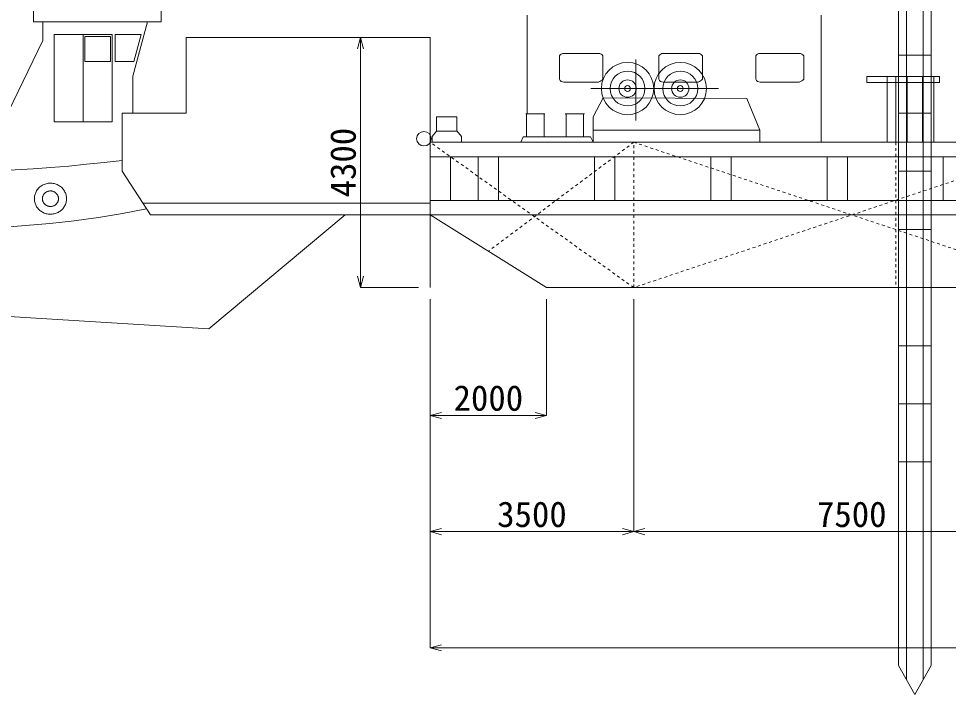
# Model space of a CAD drawing. Units: millimetres on the paper, scale 1:200. Extents: x 12 to 407, y 8 to 286.
# Drawn here: x 81.5 to 161.4, y 138.8 to 197 of the extents above; entities that cross this region are included whole.
import ezdxf
from ezdxf.enums import TextEntityAlignment as Align

# ---------------------------------------------------------------- set-up
doc = ezdxf.new("R2010")
doc.units = ezdxf.units.MM
doc.linetypes.add('USER1', pattern=[0.5, 0.25, -0.25])
doc.layers.add('画層0', color=7, linetype='Continuous', lineweight=13)
doc.styles.add('ＭＳ ゴシック', font='')
doc.styles.get('ＭＳ ゴシック').set_extended_font_data('MS Gothic')

msp = doc.modelspace()

# ---------------------------------------------------------------- linework, layer by layer
at = {"layer": '画層0'}
for p, q in [((157.136, 141.33), (157.136, 228.83)), ((157.829, 140.093), (157.829, 228.83)), ((159.243, 140.093), (159.243, 228.83)), ((159.936, 141.33), (159.936, 228.83)), ((82.75, 197.725), (82.75, 196.679)), ((93.725, 197.725), (93.725, 196.679)), ((125.21, 197.255), (125.21, 188.788)), ((150.472, 186.33), (150.472, 197.255)), ((82.75, 196.679), (93.725, 196.679)), ((83.563, 196.679), (83.563, 195.085)), ((92.545, 196.679), (91.291, 192.003)), ((84.515, 195.586), (84.515, 188.086)), ((84.515, 195.586), (89.515, 195.586)), ((87.015, 188.086), (87.015, 195.586)), ((87.165, 195.436), (89.365, 195.436)), ((87.165, 193.275), (87.165, 195.436)), ((89.365, 195.436), (89.365, 193.275)), ((89.515, 195.586), (89.515, 188.086)), ((89.765, 195.586), (91.993, 195.586)), ((89.765, 195.586), (89.765, 193.275)), ((91.993, 195.586), (91.374, 193.275)), ((95.861, 188.83), (95.861, 195.33)), ((95.861, 195.33), (116.861, 195.33)), ((95.861, 195.33), (116.861, 195.33)), ((95.861, 188.83), (95.861, 195.33)), ((95.861, 188.83), (95.861, 195.33)), ((110.861, 195.33), (110.602, 194.364)), ((115.861, 195.33), (110.861, 195.33)), ((110.861, 195.33), (110.861, 173.83)), ((110.861, 195.33), (111.12, 194.364)), ((116.861, 173.83), (116.861, 195.33)), ((83.563, 195.085), (80.563, 188.92)), ((127.968, 193.753), (127.968, 191.748)), ((128.343, 193.978), (131.343, 193.978)), ((131.718, 193.753), (131.718, 191.748)), ((136.528, 193.753), (136.528, 191.748)), ((136.903, 193.978), (139.903, 193.978)), ((140.278, 193.753), (140.278, 191.748)), ((144.854, 193.753), (144.854, 191.748)), ((145.229, 193.978), (148.604, 193.978)), ((148.979, 193.753), (148.979, 191.748)), ((157.136, 193.83), (159.936, 193.83)), ((89.365, 193.275), (87.165, 193.275)), ((91.374, 193.275), (89.765, 193.275)), ((134.544, 193.438), (134.544, 188.197)), ((91.291, 192.003), (91.291, 188.83)), ((160.661, 191.98), (154.411, 191.98)), ((154.411, 191.48), (154.411, 191.98)), ((156.161, 186.33), (156.161, 191.98)), ((156.911, 186.33), (156.911, 191.98)), ((157.136, 186.33), (157.136, 191.98)), ((157.886, 186.33), (157.886, 191.98)), ((159.186, 186.33), (159.186, 191.98)), ((159.936, 186.33), (159.936, 191.98)), ((160.161, 186.33), (160.161, 191.98)), ((160.661, 191.48), (160.661, 191.98)), ((128.343, 191.503), (131.343, 191.503)), ((128.343, 191.503), (131.343, 191.503)), ((136.903, 191.503), (139.903, 191.503)), ((136.903, 191.503), (139.903, 191.503)), ((145.229, 191.503), (148.604, 191.503)), ((145.229, 191.503), (148.229, 191.503)), ((160.661, 191.48), (154.411, 191.48)), ((130.665, 190.948), (141.655, 190.948)), ((131.73, 190.145), (130.882, 188.509)), ((144.084, 190.095), (131.73, 190.145)), ((144.084, 190.095), (145.211, 187.363)), ((90.361, 188.83), (95.861, 188.83)), ((90.361, 188.83), (90.361, 183.83)), ((90.361, 188.83), (95.861, 188.83)), ((90.361, 188.83), (90.361, 183.83)), ((90.361, 188.83), (95.861, 188.83)), ((90.361, 188.83), (90.361, 183.83)), ((126.728, 188.788), (125.078, 188.788)), ((125.153, 188.788), (125.153, 186.788)), ((126.653, 188.788), (126.653, 186.788)), ((130.127, 188.788), (128.477, 188.788)), ((128.552, 188.788), (128.552, 186.788)), ((130.052, 188.788), (130.052, 186.788)), ((157.136, 188.83), (159.936, 188.83)), ((84.515, 188.086), (89.515, 188.086)), ((117.399, 188.519), (117.399, 187.278)), ((117.399, 188.519), (119.163, 188.519)), ((119.163, 188.519), (119.163, 187.278)), ((130.882, 188.509), (130.882, 186.33)), ((117.021, 186.818), (117.399, 187.278)), ((117.399, 187.278), (119.163, 187.278)), ((119.163, 187.314), (119.548, 186.818)), ((130.882, 187.363), (145.211, 187.363)), ((145.211, 187.363), (145.211, 186.33)), ((311.861, 186.33), (116.861, 186.33)), ((116.861, 186.33), (116.861, 180.08)), ((117.021, 186.818), (117.021, 186.33)), ((119.548, 186.818), (119.548, 186.33)), ((124.863, 186.788), (124.668, 186.33)), ((130.657, 186.788), (124.863, 186.788)), ((130.657, 186.788), (130.876, 186.33)), ((311.861, 185.08), (116.861, 185.08)), ((118.611, 185.08), (118.611, 181.33)), ((120.986, 185.08), (120.986, 181.33)), ((122.736, 185.08), (122.736, 181.33)), ((130.986, 185.08), (130.986, 181.33)), ((132.736, 185.08), (132.736, 181.33)), ((140.986, 185.08), (140.986, 181.33)), ((142.736, 185.08), (142.736, 181.33)), ((150.986, 185.08), (150.986, 181.33)), ((152.736, 185.08), (152.736, 181.33)), ((160.986, 185.08), (160.986, 181.33)), ((90.361, 183.83), (92.799, 180.08)), ((157.136, 183.83), (159.936, 183.83)), ((116.861, 181.08), (92.149, 181.08)), ((311.861, 181.33), (116.861, 181.33)), ((116.861, 180.08), (92.799, 180.08)), ((109.55, 180.08), (97.828, 170.274)), ((116.861, 180.08), (126.861, 173.83)), ((311.861, 180.08), (116.861, 180.08)), ((157.136, 178.83), (159.936, 178.83)), ((110.861, 173.83), (110.602, 174.796)), ((110.861, 173.83), (111.12, 174.796)), ((115.861, 173.83), (110.861, 173.83)), ((303.261, 173.83), (126.861, 173.83)), ((157.136, 173.83), (159.936, 173.83)), ((116.861, 172.83), (116.861, 152.83)), ((116.861, 172.83), (116.861, 152.83)), ((126.861, 172.83), (126.861, 162.83)), ((134.361, 172.83), (134.361, 152.83)), ((134.361, 172.83), (134.361, 152.83)), ((70.584, 171.968), (97.828, 170.274)), ((157.136, 168.83), (159.936, 168.83)), ((157.136, 163.83), (159.936, 163.83)), ((116.861, 162.83), (117.827, 163.089)), ((116.861, 162.83), (126.861, 162.83)), ((116.861, 162.83), (117.827, 162.571)), ((126.861, 162.83), (125.895, 163.089)), ((126.861, 162.83), (125.895, 162.571)), ((157.136, 158.83), (159.936, 158.83)), ((116.861, 152.83), (117.827, 153.089)), ((116.861, 152.83), (116.861, 142.83)), ((116.861, 152.83), (134.361, 152.83)), ((116.861, 152.83), (117.827, 152.571)), ((134.361, 152.83), (133.395, 153.089)), ((134.361, 152.83), (133.395, 152.571)), ((134.361, 152.83), (135.327, 153.089)), ((134.361, 152.83), (171.861, 152.83)), ((134.361, 152.83), (135.327, 152.571)), ((116.861, 142.83), (117.827, 143.089)), ((116.861, 142.83), (311.861, 142.83)), ((116.861, 142.83), (117.827, 142.571)), ((157.136, 141.33), (158.536, 138.83)), ((158.536, 138.83), (159.936, 141.33))]:
    msp.add_line(p, q, dxfattribs=at)
at = {"layer": '画層0', "linetype": 'USER1'}
for p, q in [((134.361, 173.83), (116.861, 186.33)), ((134.361, 186.33), (121.861, 176.955)), ((134.361, 173.83), (134.361, 186.33)), ((171.861, 186.33), (134.361, 173.83)), ((134.361, 186.33), (171.861, 173.83)), ((156.911, 186.33), (156.911, 173.83)), ((159.936, 186.33), (159.936, 173.83))]:
    msp.add_line(p, q, dxfattribs=at)
at = {"layer": '画層0'}
for points in [[(85.588, 181.473), (85.586, 181.558), (85.577, 181.643), (85.563, 181.726), (85.544, 181.809), (85.519, 181.89), (85.489, 181.97), (85.454, 182.048), (85.414, 182.123), (85.369, 182.196), (85.319, 182.266), (85.265, 182.332), (85.206, 182.396), (85.144, 182.455), (85.077, 182.511), (85.007, 182.562), (84.934, 182.609), (84.858, 182.651), (84.78, 182.689), (84.699, 182.722), (84.616, 182.75), (84.531, 182.772), (84.445, 182.79), (84.358, 182.802), (84.271, 182.808), (84.183, 182.81), (84.095, 182.806), (84.008, 182.796), (83.921, 182.782), (83.836, 182.762), (83.752, 182.736), (83.67, 182.706), (83.59, 182.671), (83.513, 182.631), (83.438, 182.586), (83.367, 182.537), (83.299, 182.483), (83.234, 182.426), (83.174, 182.365), (83.117, 182.3), (83.065, 182.231), (83.018, 182.16), (82.975, 182.086), (82.937, 182.009), (82.904, 181.93), (82.877, 181.85), (82.855, 181.768), (82.838, 181.684), (82.827, 181.6), (82.822, 181.516), (82.822, 181.431), (82.827, 181.346), (82.838, 181.262), (82.855, 181.179), (82.877, 181.097), (82.904, 181.016), (82.937, 180.937), (82.975, 180.861), (83.018, 180.787), (83.065, 180.715), (83.117, 180.647), (83.174, 180.582), (83.234, 180.521), (83.299, 180.463), (83.367, 180.41), (83.438, 180.36), (83.513, 180.316), (83.59, 180.276), (83.67, 180.24), (83.752, 180.21), (83.836, 180.185), (83.921, 180.165), (84.008, 180.15), (84.095, 180.141), (84.183, 180.137), (84.271, 180.138), (84.358, 180.145), (84.445, 180.157), (84.531, 180.174), (84.616, 180.197), (84.699, 180.225), (84.78, 180.257), (84.858, 180.295), (84.934, 180.338), (85.007, 180.385), (85.077, 180.436), (85.144, 180.491), (85.206, 180.551), (85.265, 180.614), (85.319, 180.681), (85.369, 180.751), (85.414, 180.823), (85.454, 180.899), (85.489, 180.977), (85.519, 181.056), (85.544, 181.138), (85.563, 181.22), (85.577, 181.304), (85.586, 181.389)], [(84.897, 181.473), (84.895, 181.516), (84.891, 181.558), (84.884, 181.6), (84.874, 181.641), (84.862, 181.682), (84.847, 181.722), (84.829, 181.761), (84.809, 181.798), (84.787, 181.835), (84.762, 181.87), (84.735, 181.903), (84.705, 181.934), (84.674, 181.964), (84.641, 181.992), (84.606, 182.018), (84.57, 182.041), (84.531, 182.062), (84.492, 182.081), (84.452, 182.098), (84.41, 182.111), (84.368, 182.123), (84.325, 182.131), (84.281, 182.137), (84.238, 182.141), (84.194, 182.142), (84.15, 182.14), (84.106, 182.135), (84.063, 182.127), (84.02, 182.117), (83.978, 182.105), (83.937, 182.09), (83.898, 182.072), (83.859, 182.052), (83.822, 182.03), (83.786, 182.005), (83.752, 181.978), (83.719, 181.95), (83.689, 181.919), (83.661, 181.886), (83.635, 181.852), (83.611, 181.817), (83.59, 181.78), (83.571, 181.741), (83.555, 181.702), (83.541, 181.662), (83.53, 181.621), (83.522, 181.579), (83.516, 181.537), (83.513, 181.495), (83.513, 181.452), (83.516, 181.41), (83.522, 181.368), (83.53, 181.326), (83.541, 181.285), (83.555, 181.245), (83.571, 181.205), (83.59, 181.167), (83.611, 181.13), (83.635, 181.094), (83.661, 181.06), (83.689, 181.028), (83.719, 180.997), (83.752, 180.968), (83.786, 180.941), (83.822, 180.917), (83.859, 180.895), (83.898, 180.875), (83.937, 180.857), (83.978, 180.842), (84.02, 180.829), (84.063, 180.819), (84.106, 180.812), (84.15, 180.807), (84.194, 180.805), (84.238, 180.806), (84.281, 180.809), (84.325, 180.815), (84.368, 180.824), (84.41, 180.835), (84.452, 180.849), (84.492, 180.865), (84.531, 180.884), (84.57, 180.905), (84.606, 180.929), (84.641, 180.955), (84.674, 180.982), (84.705, 181.012), (84.735, 181.044), (84.762, 181.077), (84.787, 181.112), (84.809, 181.148), (84.829, 181.186), (84.847, 181.225), (84.862, 181.265), (84.874, 181.305), (84.884, 181.347), (84.891, 181.389), (84.895, 181.431)]]:
    msp.add_lwpolyline(points, close=True, dxfattribs=at)
for centre, radius in [((133.832, 190.948), 2.25), ((138.366, 190.948), 2.25), ((133.832, 190.948), 1.5), ((138.366, 190.948), 1.5), ((133.832, 190.948), 0.75), ((133.832, 190.948), 0.25), ((138.366, 190.948), 0.75), ((138.366, 190.948), 0.25), ((116.316, 186.635), 0.625)]:
    msp.add_circle(centre, radius, dxfattribs=at)
for centre, radius, start, end in [((128.343, 193.553), 0.425, 90, 151.92751), ((131.258, 193.412), 0.572, 36.56988, 81.50261), ((136.903, 193.553), 0.425, 90, 151.92751), ((139.818, 193.412), 0.572, 36.56988, 81.50261), ((145.229, 193.553), 0.425, 90, 151.92751), ((148.519, 193.412), 0.572, 36.56988, 81.50261), ((128.343, 191.912), 0.41, 203.73002, 270), ((130.977, 192.473), 1.037, 290.66083, 315.60915), ((136.903, 191.912), 0.41, 203.73002, 270), ((139.537, 192.473), 1.037, 290.66083, 315.60915), ((145.229, 191.912), 0.41, 203.73002, 270), ((148.238, 192.473), 1.037, 290.66083, 315.60915), ((72.291, 334.749), 151.066, 258.23331, 276.86984), ((75.958, 262.08), 83.142, 258.31441, 281.45171)]:
    msp.add_arc(centre, radius, start, end, dxfattribs=at)

# ---------------------------------------------------------------- texts
at = {"layer": '画層0', "style": 'ＭＳ ゴシック'}
msp.add_text('4300', height=2.199, rotation=90, dxfattribs=at).set_placement((109.361, 184.58), align=Align.MIDDLE_CENTER)
for s, p in [('2000', (121.861, 164.33)), ('3500', (125.611, 154.33)), ('7500', (153.111, 154.33))]:
    msp.add_text(s, height=2.199, dxfattribs=at).set_placement(p, align=Align.MIDDLE_CENTER)

doc.saveas('drawing.dxf')
